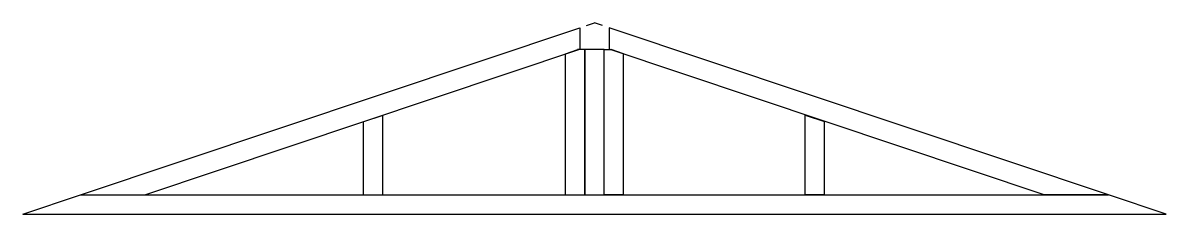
# Model space of a CAD drawing. Header units: inches. Extents: x -44.5 to 44.5, y -59 to 14.9.
# Drawn here: x -44.5 to 44.5, y 0 to 14.9 of the extents above; entities outside this region: 1.
import ezdxf

# ---------------------------------------------------------------- set-up
doc = ezdxf.new("R2010")
doc.units = ezdxf.units.IN
doc.header["$MEASUREMENT"] = 0
doc.layers.add('Framing', color=7, linetype='Continuous', lineweight=25, true_color=0x000000)
doc.layers.add('Z-Dimensions', color=7, linetype='Continuous', lineweight=25, true_color=0x000000)
doc.styles.add('textstyle0', font='')
doc.styles.get('textstyle0').set_extended_font_data('Nimbus Sans [UKWN]')

msp = doc.modelspace()

# ---------------------------------------------------------------- linework, layer by layer
at = {"layer": 'Framing'}
for p, q in [((-40.017, 1.5), (-1.136, 14.509)), ((-1.136, 14.509), (-1.136, 12.837)), ((40.017, 1.5), (1.134, 14.51)), ((1.134, 14.503), (1.134, 12.83)), ((-35.017, 1.5), (-1.136, 12.837)), ((-2.251, 12.49), (-1.289, 12.812)), ((-2.25, 1.5), (-2.251, 12.49)), ((0.75, 12.812), (-0.75, 12.812)), ((-0.75, 12.812), (-0.75, 1.5)), ((-0.75, 1.5), (-0.75, 12.812)), ((0.75, 1.5), (0.75, 12.812)), ((0.75, 1.5), (0.75, 12.812)), ((35.017, 1.5), (1.134, 12.837)), ((2.251, 12.49), (1.287, 12.812)), ((2.25, 1.5), (2.251, 12.49)), ((-16.482, 7.686), (-17.982, 7.184)), ((-17.982, 1.499), (-17.982, 7.184)), ((-16.482, 1.499), (-16.482, 7.686)), ((16.399, 1.514), (16.399, 7.701)), ((16.399, 7.701), (17.899, 7.199)), ((17.899, 1.514), (17.899, 7.199)), ((-44.5, 0), (-40.017, 1.5)), ((-40.017, 1.5), (40.017, 1.5)), ((-40.017, 1.5), (-35.017, 1.5)), ((-17.982, 1.499), (-16.482, 1.499)), ((-2.25, 1.5), (-0.75, 1.5)), ((-0.75, 1.5), (0.75, 1.5)), ((2.25, 1.5), (0.75, 1.5)), ((17.899, 1.514), (16.399, 1.514)), ((40.017, 1.5), (35.017, 1.5)), ((44.5, 0), (40.017, 1.5)), ((-44.5, 0), (44.5, 0))]:
    msp.add_line(p, q, dxfattribs=at)
at = {"layer": 'Z-Dimensions'}
for p, q in [((-0.625, 14.68), (0, 14.889)), ((0.625, 14.68), (0, 14.889)), ((-0.75, 12.812), (-1.33, 12.812)), ((0.75, 12.812), (1.3, 12.812))]:
    msp.add_line(p, q, dxfattribs=at)

# ---------------------------------------------------------------- texts
at = {"layer": 'Z-Dimensions', "insert": (-14.884, -54.491), "char_height": 3.5, "attachment_point": 1, "style": 'textstyle0'}
msp.add_mtext('Structural Triangle', dxfattribs=at)

doc.saveas('drawing.dxf')
